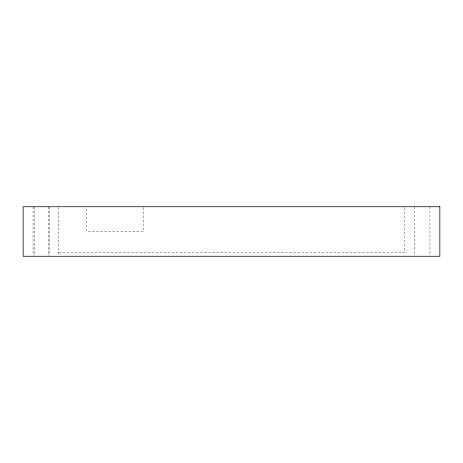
<?xml version="1.0" encoding="UTF-8"?>
<svg xmlns="http://www.w3.org/2000/svg" width="463" height="463" viewBox="0 0 463 463"><rect width="100%" height="100%" fill="white"/><g stroke="black" fill="none" stroke-linecap="round" stroke-linejoin="round"><path stroke-width="0.35" stroke-dasharray="2.31 1.74" d="M58.523 252.723L404.477 252.723L404.477 207.459M429.948 206.741L429.948 255.541M414.379 206.741L414.379 255.541M143.42 207.447L143.42 231.5L86.824 231.5L86.824 207.447M58.523 207.459L58.523 255.553M49.697 206.741L49.697 255.541M48.621 206.741L48.621 255.541M34.169 206.741L34.169 255.541M33.052 206.741L33.052 255.541"/><path stroke-width="0.69" d="M439.85 206.741L23.15 206.741L23.15 256.259L439.85 256.259L439.85 206.741"/></g></svg>
